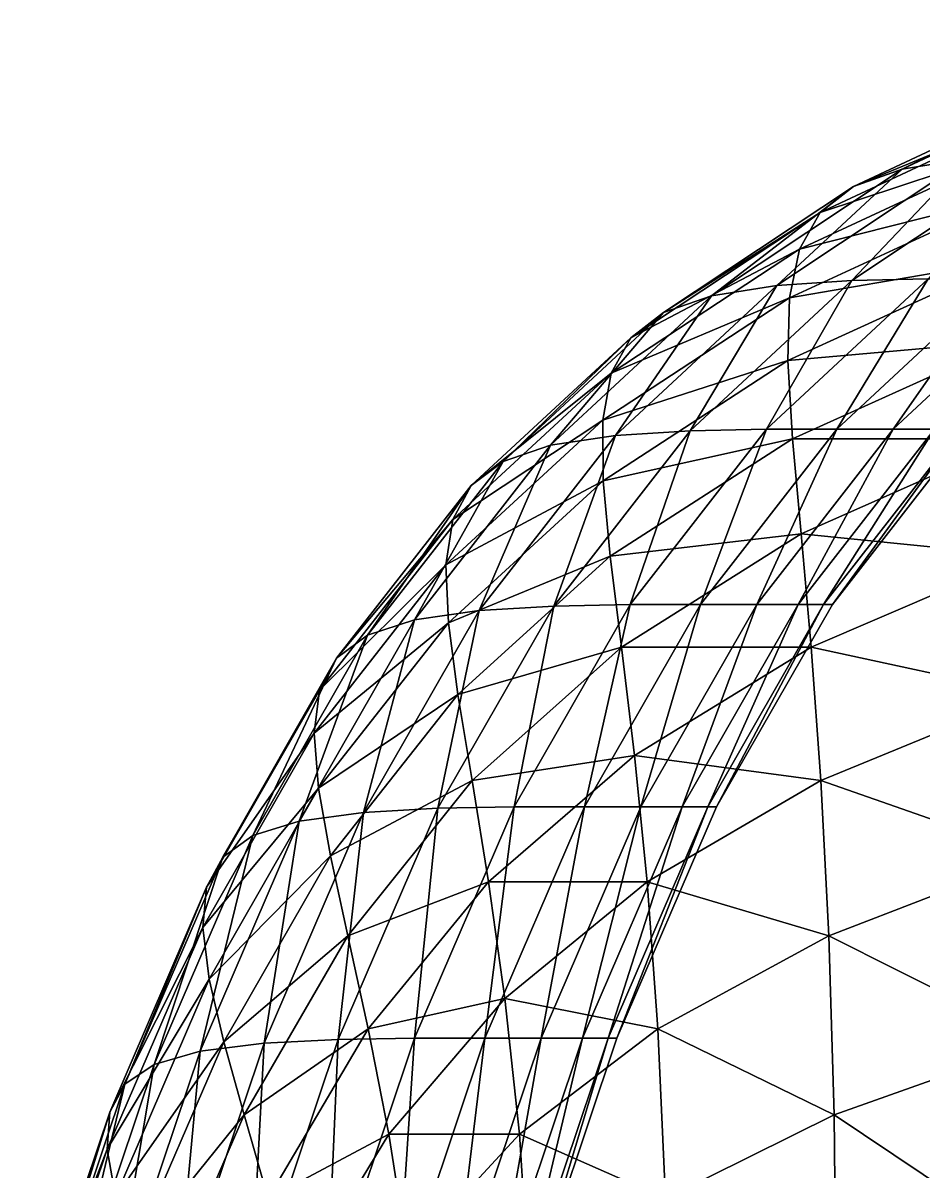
# Model space of a CAD drawing. Header units: centimetres. Extents: x -435 to 435, y -484 to 487.
# Drawn here: x -261.44 to -243.88, y 458.6 to 481 of the extents above; entities that cross this region are included whole.
import ezdxf

# ---------------------------------------------------------------- set-up
doc = ezdxf.new("R2010")
doc.units = ezdxf.units.CM
doc.layers.add('fabric', color=7, linetype='Continuous', true_color=0x58b11b)

msp = doc.modelspace()

# ---------------------------------------------------------------- meshes
at = {"layer": 'fabric', "color": 136, "true_color": 0x008478}
mesh = msp.add_polyface(dxfattribs=at)
corners = [(-241.307, 476.007, 76.769), (-242.405, 476.007, 113.706), (-238.674, 478.488, 113.706), (-240.5, 476.007, 36.122), (-237.576, 478.488, 76.769), (-245.232, 477.808, 230.726), (-244.285, 478.148, 215.256), (-248.005, 475.678, 215.245), (-240.856, 479.857, 230.749), (-239.899, 480.206, 215.268), (-241.525, 479.334, 243.212), (-245.885, 477.299, 243.173), (-242.174, 477.624, 261.564), (-241.95, 478.601, 253.278), (-246.289, 476.585, 253.214), (-246.485, 475.634, 261.468), (-237.103, 479.254, 261.654), (-236.853, 480.251, 253.338), (-236.409, 481, 243.25), (-242.242, 476.368, 268.689), (-237.203, 477.971, 268.819), (-242.194, 474.8, 274.767), (-237.194, 476.368, 274.943), (-240.046, 478.488, 145.697), (-243.777, 476.007, 145.697), (-241.54, 478.454, 173.068), (-245.27, 475.974, 173.067), (-237.145, 480.52, 173.069), (-243.004, 478.352, 196.146), (-246.731, 475.875, 196.141), (-238.612, 480.416, 196.15), (-238.674, 478.488, -216.414), (-242.405, 476.007, -216.414), (-241.307, 476.007, -179.476), (-237.576, 478.488, -179.476), (-240.5, 476.007, -138.83), (-248.005, 475.678, -317.953), (-244.285, 478.148, -317.964), (-245.232, 477.808, -333.434), (-240.856, 479.857, -333.456), (-239.899, 480.206, -317.975), (-241.525, 479.334, -345.92), (-245.885, 477.299, -345.88), (-236.409, 481, -345.958), (-237.103, 479.254, -364.362), (-242.174, 477.624, -364.271), (-241.95, 478.601, -355.985), (-236.853, 480.251, -356.046), (-246.289, 476.585, -355.922), (-246.485, 475.634, -364.176), (-242.241, 476.368, -371.397), (-237.203, 477.971, -371.526), (-237.194, 476.368, -377.65), (-242.194, 474.8, -377.474), (-240.046, 478.488, -248.405), (-243.777, 476.007, -248.405), (-241.54, 478.454, -275.776), (-245.27, 475.974, -275.775), (-237.145, 480.52, -275.777), (-246.731, 475.875, -298.849), (-243.004, 478.352, -298.854), (-238.612, 480.416, -298.858)]
mesh.append_faces([[corners[k] for k in face] for face in [(0, 1, 2), (3, 0, 4), (5, 6, 7), (8, 9, 6), (6, 5, 8), (10, 8, 5), (5, 11, 10), (12, 13, 14), (14, 15, 12), (13, 10, 11), (11, 14, 13), (13, 12, 16), (10, 13, 17), (8, 10, 18), (19, 12, 15), (12, 19, 20), (19, 21, 22), (23, 2, 1), (1, 24, 23), (25, 23, 24), (24, 26, 25), (23, 25, 27), (6, 28, 29), (29, 7, 6), (9, 30, 28), (28, 6, 9), (28, 25, 26), (26, 29, 28), (25, 28, 30), (31, 32, 33), (34, 33, 35), (36, 37, 38), (39, 38, 37), (37, 40, 39), (41, 42, 38), (38, 39, 41), (43, 41, 39), (44, 45, 46), (47, 46, 41), (48, 46, 45), (45, 49, 48), (42, 41, 46), (46, 48, 42), (49, 45, 50), (51, 50, 45), (52, 53, 50), (54, 55, 32), (32, 31, 54), (56, 57, 55), (55, 54, 56), (58, 56, 54), (59, 60, 37), (37, 36, 59), (57, 56, 60), (60, 59, 57), (60, 61, 40), (40, 37, 60), (61, 60, 56)]], dxfattribs={"vtx2": -1, "color": 136})
mesh = msp.add_polyface(dxfattribs=at)
corners = [(-253.051, 471.311, 253.096), (-253.186, 470.43, 261.291), (-250.125, 473.248, 261.375), (-249.96, 474.168, 253.152), (-252.693, 471.973, 243.099), (-249.579, 474.857, 243.134), (-251.148, 472.76, 215.235), (-252.072, 472.445, 230.684), (-248.941, 475.35, 230.704), (-248.005, 475.678, 215.245), (-245.232, 477.808, 230.726), (-245.885, 477.299, 243.173), (-246.485, 475.634, 261.468), (-246.289, 476.585, 253.214), (-250.117, 472.066, 268.42), (-246.515, 474.411, 268.553), (-246.425, 472.888, 274.581), (-249.98, 470.597, 274.399), (-249.88, 472.949, 196.137), (-246.731, 475.875, 196.141), (-248.422, 473.043, 173.066), (-245.27, 475.974, 173.067), (-252.538, 469.534, 196.134), (-251.084, 469.624, 173.065), (-246.931, 473.075, 145.697), (-245.558, 473.075, 113.706), (-248.221, 469.654, 113.706), (-249.594, 469.654, 145.697), (-248.941, 475.35, -333.412), (-252.072, 472.445, -333.392), (-251.148, 472.76, -317.943), (-248.005, 475.678, -317.953), (-249.579, 474.857, -345.842), (-252.693, 471.973, -345.807), (-253.051, 471.311, -355.804), (-249.96, 474.168, -355.86), (-250.125, 473.248, -364.083), (-253.186, 470.43, -363.999), (-245.232, 477.808, -333.434), (-245.885, 477.299, -345.88), (-246.289, 476.585, -355.922), (-246.485, 475.634, -364.176), (-250.117, 472.066, -371.127), (-246.515, 474.411, -371.26), (-246.425, 472.888, -377.289), (-249.98, 470.597, -377.107), (-245.27, 475.974, -275.775), (-248.422, 473.043, -275.774), (-246.931, 473.075, -248.405), (-248.221, 469.654, -216.414), (-245.558, 473.075, -216.414), (-249.594, 469.654, -248.405), (-249.88, 472.949, -298.845), (-246.731, 475.875, -298.849), (-252.538, 469.534, -298.842), (-251.084, 469.624, -275.773)]
mesh.append_faces([[corners[k] for k in face] for face in [(0, 1, 2), (2, 3, 0), (4, 0, 3), (3, 5, 4), (6, 7, 8), (8, 9, 6), (7, 4, 5), (5, 8, 7), (9, 8, 10), (11, 10, 8), (8, 5, 11), (12, 13, 3), (3, 2, 12), (13, 11, 5), (5, 3, 13), (14, 2, 1), (15, 12, 2), (2, 14, 15), (16, 15, 14), (14, 17, 16), (18, 6, 9), (9, 19, 18), (20, 18, 19), (19, 21, 20), (6, 18, 22), (18, 20, 23), (24, 25, 26), (24, 20, 21), (20, 24, 27), (28, 29, 30), (30, 31, 28), (32, 33, 29), (29, 28, 32), (34, 35, 36), (36, 37, 34), (33, 32, 35), (35, 34, 33), (38, 28, 31), (39, 32, 28), (28, 38, 39), (35, 40, 41), (41, 36, 35), (32, 39, 40), (40, 35, 32), (37, 36, 42), (43, 42, 36), (36, 41, 43), (44, 45, 42), (42, 43, 44), (46, 47, 48), (49, 50, 48), (51, 48, 47), (52, 53, 31), (31, 30, 52), (54, 52, 30), (47, 46, 53), (53, 52, 47), (55, 47, 52)]], dxfattribs={"vtx2": -1, "color": 136})
mesh = msp.add_polyface(dxfattribs=at)
corners = [(-244.46, 473.075, 76.769), (-245.558, 473.075, 113.706), (-242.405, 476.007, 113.706), (-241.307, 476.007, 76.769), (-243.654, 473.075, 36.122), (-240.5, 476.007, 36.122), (-247.123, 469.654, 76.769), (-246.316, 469.654, 36.122), (-242.984, 473.075, -51.354), (-243.156, 473.075, -6.998), (-240.002, 476.007, -6.998), (-245.647, 469.654, -51.354), (-245.818, 469.654, -6.998), (-247.906, 465.707, -51.354), (-241.786, 467.897, 287.844), (-241.923, 470.597, 284.232), (-246.059, 468.82, 283.926), (-245.874, 466.217, 287.469), (-241.674, 464.751, 290.862), (-245.719, 463.188, 290.414), (-241.597, 461.124, 293.399), (-246.485, 475.634, 261.468), (-246.515, 474.411, 268.553), (-242.242, 476.368, 268.689), (-242.194, 474.8, 274.767), (-246.425, 472.888, 274.581), (-242.073, 472.888, 279.91), (-246.258, 471.033, 279.668), (-246.931, 473.075, 145.697), (-243.777, 476.007, 145.697), (-245.27, 475.974, 173.067), (-244.46, 473.075, -179.476), (-241.307, 476.007, -179.476), (-242.405, 476.007, -216.414), (-245.558, 473.075, -216.414), (-247.123, 469.654, -179.476), (-243.654, 473.075, -138.83), (-240.5, 476.007, -138.83), (-246.316, 469.654, -138.83), (-245.819, 469.654, -95.71), (-240.002, 476.007, -95.71), (-243.156, 473.075, -95.71), (-241.786, 467.897, -390.552), (-245.874, 466.217, -390.177), (-246.059, 468.82, -386.634), (-241.923, 470.597, -386.939), (-241.674, 464.751, -393.57), (-245.719, 463.188, -393.122), (-241.597, 461.124, -396.107), (-242.241, 476.368, -371.397), (-246.515, 474.411, -371.26), (-246.485, 475.634, -364.176), (-242.194, 474.8, -377.474), (-246.425, 472.888, -377.289), (-246.258, 471.033, -382.376), (-242.073, 472.888, -382.618), (-243.777, 476.007, -248.405), (-246.931, 473.075, -248.405), (-245.27, 475.974, -275.775)]
mesh.append_faces([[corners[k] for k in face] for face in [(0, 1, 2), (2, 3, 0), (4, 0, 3), (3, 5, 4), (1, 0, 6), (7, 6, 0), (0, 4, 7), (8, 9, 10), (11, 12, 9), (9, 8, 11), (9, 4, 5), (12, 7, 4), (4, 9, 12), (12, 11, 13), (14, 15, 16), (16, 17, 14), (18, 14, 17), (17, 19, 18), (20, 18, 19), (21, 22, 23), (24, 23, 22), (22, 25, 24), (15, 26, 27), (27, 16, 15), (26, 24, 25), (25, 27, 26), (1, 28, 29), (29, 2, 1), (30, 29, 28), (31, 32, 33), (33, 34, 31), (35, 31, 34), (36, 37, 32), (32, 31, 36), (38, 36, 31), (31, 35, 38), (13, 11, 39), (40, 41, 8), (37, 36, 41), (41, 39, 11), (11, 8, 41), (36, 38, 39), (39, 41, 36), (42, 43, 44), (44, 45, 42), (46, 47, 43), (43, 42, 46), (47, 46, 48), (49, 50, 51), (52, 53, 50), (50, 49, 52), (54, 55, 45), (45, 44, 54), (53, 52, 55), (55, 54, 53), (56, 57, 34), (34, 33, 56), (57, 56, 58)]], dxfattribs={"vtx2": -1, "color": 136})
mesh = msp.add_polyface(dxfattribs=at)
corners = [(-247.123, 469.654, 76.769), (-248.221, 469.654, 113.706), (-245.558, 473.075, 113.706), (-246.316, 469.654, 36.122), (-245.818, 469.654, -6.998), (-248.078, 465.707, -6.998), (-249.383, 465.707, 76.769), (-248.576, 465.707, 36.122), (-255.653, 467.981, 253.05), (-255.757, 467.144, 261.222), (-253.186, 470.43, 261.291), (-253.051, 471.311, 253.096), (-255.318, 468.608, 243.07), (-252.693, 471.973, 243.099), (-253.799, 469.355, 215.227), (-254.713, 469.056, 230.667), (-252.072, 472.445, 230.684), (-251.148, 472.76, 215.235), (-249.761, 468.82, 279.427), (-249.98, 470.597, 274.399), (-252.952, 467.897, 274.232), (-253.138, 469.296, 268.299), (-250.117, 472.066, 268.42), (-246.059, 468.82, 283.926), (-246.258, 471.033, 279.668), (-249.505, 466.71, 283.615), (-246.425, 472.888, 274.581), (-249.594, 469.654, 145.697), (-250.481, 465.707, 113.706), (-251.084, 469.624, 173.065), (-251.853, 465.707, 145.697), (-252.538, 469.534, 196.134), (-254.794, 465.595, 196.132), (-253.343, 465.679, 173.064), (-249.88, 472.949, 196.137), (-246.931, 473.075, 145.697), (-248.422, 473.043, 173.066), (-245.558, 473.075, -216.414), (-248.221, 469.654, -216.414), (-247.123, 469.654, -179.476), (-249.383, 465.707, -179.476), (-248.576, 465.707, -138.83), (-246.316, 469.654, -138.83), (-248.078, 465.707, -95.71), (-245.819, 469.654, -95.71), (-252.072, 472.445, -333.392), (-254.713, 469.056, -333.375), (-253.799, 469.355, -317.935), (-251.148, 472.76, -317.943), (-252.693, 471.973, -345.807), (-255.318, 468.608, -345.778), (-255.653, 467.981, -355.758), (-253.051, 471.311, -355.804), (-253.186, 470.43, -363.999), (-255.757, 467.144, -363.93), (-250.117, 472.066, -371.127), (-253.138, 469.296, -371.007), (-249.98, 470.597, -377.107), (-252.952, 467.897, -376.94), (-249.761, 468.82, -382.134), (-246.258, 471.033, -382.376), (-246.059, 468.82, -386.634), (-249.505, 466.71, -386.323), (-246.425, 472.888, -377.289), (-250.481, 465.707, -216.414), (-249.594, 469.654, -248.405), (-251.853, 465.707, -248.405), (-251.084, 469.624, -275.773), (-246.931, 473.075, -248.405), (-248.422, 473.043, -275.774), (-252.538, 469.534, -298.842), (-249.88, 472.949, -298.845), (-254.794, 465.595, -298.84), (-253.343, 465.679, -275.772)]
mesh.append_faces([[corners[k] for k in face] for face in [(0, 1, 2), (3, 4, 5), (1, 0, 6), (0, 3, 7), (8, 9, 10), (10, 11, 8), (12, 8, 11), (11, 13, 12), (14, 15, 16), (16, 17, 14), (15, 12, 13), (13, 16, 15), (18, 19, 20), (10, 21, 22), (21, 10, 9), (21, 20, 19), (19, 22, 21), (23, 24, 18), (18, 25, 23), (24, 26, 19), (19, 18, 24), (27, 1, 28), (29, 27, 30), (14, 31, 32), (31, 29, 33), (31, 14, 17), (29, 31, 34), (1, 27, 35), (27, 29, 36), (37, 38, 39), (40, 39, 38), (41, 42, 39), (43, 44, 42), (45, 46, 47), (47, 48, 45), (49, 50, 46), (46, 45, 49), (51, 52, 53), (53, 54, 51), (50, 49, 52), (52, 51, 50), (55, 56, 53), (57, 58, 56), (56, 55, 57), (54, 53, 56), (58, 57, 59), (59, 60, 61), (61, 62, 59), (57, 63, 60), (60, 59, 57), (64, 38, 65), (66, 65, 67), (68, 65, 38), (69, 67, 65), (48, 47, 70), (71, 70, 67), (72, 70, 47), (73, 67, 70)]], dxfattribs={"vtx2": -1, "color": 136})
mesh = msp.add_polyface(dxfattribs=at)
corners = [(-256.952, 465.147, 230.656), (-256.049, 465.427, 215.221), (-257.983, 460.938, 215.219), (-257.541, 464.727, 243.051), (-258.877, 460.68, 230.652), (-254.713, 469.056, 230.667), (-253.799, 469.355, 215.227), (-255.318, 468.608, 243.07), (-255.757, 467.144, 261.222), (-255.653, 467.981, 253.05), (-257.854, 464.139, 253.019), (-257.929, 463.355, 261.176), (-259.451, 460.293, 243.043), (-255.669, 466.068, 268.201), (-257.804, 462.347, 268.135), (-255.435, 464.751, 274.095), (-257.522, 461.124, 274.002), (-255.099, 463.188, 279.012), (-254.705, 461.378, 283.061), (-252.355, 464.244, 283.316), (-252.676, 466.217, 279.201), (-252.952, 467.897, 274.232), (-253.138, 469.296, 268.299), (-253.797, 461.196, 145.697), (-255.286, 461.17, 173.064), (-253.343, 465.679, 173.064), (-254.794, 465.595, 196.132), (-256.733, 461.093, 196.131), (-252.538, 469.534, 196.134), (-257.983, 460.938, -317.927), (-256.049, 465.427, -317.929), (-256.952, 465.147, -333.364), (-254.713, 469.056, -333.375), (-253.799, 469.355, -317.935), (-258.877, 460.68, -333.36), (-257.541, 464.727, -345.759), (-255.318, 468.608, -345.778), (-259.451, 460.293, -345.751), (-257.854, 464.139, -355.727), (-255.653, 467.981, -355.758), (-255.757, 467.144, -363.93), (-257.929, 463.355, -363.883), (-255.669, 466.068, -370.909), (-257.804, 462.347, -370.842), (-255.435, 464.751, -376.803), (-257.522, 461.124, -376.71), (-253.138, 469.296, -371.007), (-252.952, 467.897, -376.94), (-252.355, 464.244, -386.024), (-254.705, 461.378, -385.769), (-255.099, 463.188, -381.72), (-252.676, 466.217, -381.909), (-253.343, 465.679, -275.772), (-255.286, 461.17, -275.772), (-253.797, 461.196, -248.405), (-256.733, 461.093, -298.839), (-254.794, 465.595, -298.84), (-252.538, 469.534, -298.842)]
mesh.append_faces([[corners[k] for k in face] for face in [(0, 1, 2), (3, 0, 4), (5, 6, 1), (1, 0, 5), (7, 5, 0), (0, 3, 7), (8, 9, 10), (10, 11, 8), (10, 3, 12), (9, 7, 3), (3, 10, 9), (13, 8, 11), (11, 14, 13), (15, 13, 14), (14, 16, 15), (17, 15, 16), (17, 18, 19), (15, 17, 20), (20, 21, 15), (8, 13, 22), (13, 15, 21), (21, 22, 13), (23, 24, 25), (1, 26, 27), (27, 2, 1), (26, 1, 6), (26, 25, 24), (24, 27, 26), (25, 26, 28), (29, 30, 31), (32, 31, 30), (30, 33, 32), (34, 31, 35), (36, 35, 31), (31, 32, 36), (37, 35, 38), (38, 39, 40), (40, 41, 38), (35, 36, 39), (39, 38, 35), (42, 43, 41), (41, 40, 42), (44, 45, 43), (43, 42, 44), (46, 42, 40), (47, 44, 42), (42, 46, 47), (48, 49, 50), (44, 47, 51), (51, 50, 44), (45, 44, 50), (52, 53, 54), (55, 56, 30), (30, 29, 55), (53, 52, 56), (56, 55, 53), (33, 30, 56), (57, 56, 52)]], dxfattribs={"vtx2": -1, "color": 136})
mesh = msp.add_polyface(dxfattribs=at)
corners = [(-248.078, 465.707, -6.998), (-247.906, 465.707, -51.354), (-249.85, 461.196, -51.354), (-250.022, 461.196, -6.998), (-248.576, 465.707, 36.122), (-250.52, 461.196, 36.122), (-245.818, 469.654, -6.998), (-246.316, 469.654, 36.122), (-250.481, 465.707, 113.706), (-249.383, 465.707, 76.769), (-251.327, 461.196, 76.769), (-252.425, 461.196, 113.706), (-248.221, 469.654, 113.706), (-247.123, 469.654, 76.769), (-252.355, 464.244, 283.316), (-252.034, 461.964, 286.689), (-249.259, 464.244, 287.079), (-249.505, 466.71, 283.615), (-254.705, 461.378, 283.061), (-249.049, 461.378, 289.936), (-245.874, 466.217, 287.469), (-246.059, 468.82, 283.926), (-245.719, 463.188, 290.414), (-252.676, 466.217, 279.201), (-249.761, 468.82, 279.427), (-252.952, 467.897, 274.232), (-255.099, 463.188, 279.012), (-251.853, 465.707, 145.697), (-253.797, 461.196, 145.697), (-253.343, 465.679, 173.064), (-249.594, 469.654, 145.697), (-251.084, 469.624, 173.065), (-251.327, 461.196, -179.476), (-249.383, 465.707, -179.476), (-250.481, 465.707, -216.414), (-252.425, 461.196, -216.414), (-250.52, 461.196, -138.83), (-248.576, 465.707, -138.83), (-248.221, 469.654, -216.414), (-247.123, 469.654, -179.476), (-248.078, 465.707, -95.71), (-250.022, 461.196, -95.71), (-245.819, 469.654, -95.71), (-246.316, 469.654, -138.83), (-249.259, 464.244, -389.787), (-252.034, 461.964, -389.397), (-252.355, 464.244, -386.024), (-249.505, 466.71, -386.323), (-249.049, 461.378, -392.644), (-254.705, 461.378, -385.769), (-245.874, 466.217, -390.177), (-246.059, 468.82, -386.634), (-245.719, 463.188, -393.122), (-252.676, 466.217, -381.909), (-249.761, 468.82, -382.134), (-255.099, 463.188, -381.72), (-252.952, 467.897, -376.94), (-251.853, 465.707, -248.405), (-253.797, 461.196, -248.405), (-249.594, 469.654, -248.405), (-253.343, 465.679, -275.772), (-251.084, 469.624, -275.773)]
mesh.append_faces([[corners[k] for k in face] for face in [(0, 1, 2), (2, 3, 0), (4, 0, 3), (3, 5, 4), (1, 0, 6), (0, 4, 7), (8, 9, 10), (10, 11, 8), (9, 8, 12), (9, 4, 5), (5, 10, 9), (4, 9, 13), (14, 15, 16), (16, 17, 14), (15, 14, 18), (19, 16, 15), (20, 21, 17), (17, 16, 20), (22, 20, 16), (16, 19, 22), (23, 14, 17), (17, 24, 23), (25, 23, 24), (14, 23, 26), (27, 8, 11), (11, 28, 27), (29, 27, 28), (8, 27, 30), (27, 29, 31), (32, 33, 34), (34, 35, 32), (36, 37, 33), (33, 32, 36), (38, 34, 33), (39, 33, 37), (40, 41, 2), (2, 1, 40), (42, 40, 1), (37, 36, 41), (41, 40, 37), (43, 37, 40), (44, 45, 46), (46, 47, 44), (45, 44, 48), (49, 46, 45), (50, 44, 47), (47, 51, 50), (52, 48, 44), (44, 50, 52), (53, 54, 47), (47, 46, 53), (55, 53, 46), (54, 53, 56), (57, 58, 35), (35, 34, 57), (59, 57, 34), (58, 57, 60), (61, 60, 57)]], dxfattribs={"vtx2": -1, "color": 136})
mesh = msp.add_polyface(dxfattribs=at)
corners = [(-261.438, 454.127, 261.176), (-261.248, 453.288, 268.135), (-259.633, 458.099, 268.109), (-259.793, 459.028, 261.158), (-259.305, 456.983, 273.966), (-261.413, 454.779, 253.019), (-259.744, 459.751, 253.007), (-261.137, 455.268, 243.051), (-259.451, 460.293, 243.043), (-259.69, 455.851, 215.221), (-260.575, 455.618, 230.656), (-258.877, 460.68, 230.652), (-257.983, 460.938, 215.219), (-256.952, 465.147, 230.656), (-257.541, 464.727, 243.051), (-257.929, 463.355, 261.176), (-257.854, 464.139, 253.019), (-256.158, 456.251, 286.106), (-256.656, 458.067, 282.882), (-258.305, 454.266, 282.812), (-257.804, 462.347, 268.135), (-257.522, 461.124, 274.002), (-257.125, 459.695, 278.882), (-258.85, 455.698, 278.832), (-255.099, 463.188, 279.012), (-258.445, 455.991, 196.132), (-256.733, 461.093, 196.131), (-257, 456.061, 173.064), (-259.633, 458.099, -370.817), (-261.248, 453.288, -370.842), (-261.438, 454.127, -363.883), (-259.793, 459.028, -363.866), (-259.306, 456.983, -376.674), (-261.413, 454.779, -355.727), (-259.744, 459.751, -355.715), (-261.137, 455.268, -345.759), (-259.451, 460.293, -345.751), (-258.877, 460.68, -333.36), (-260.575, 455.618, -333.364), (-259.69, 455.851, -317.929), (-257.983, 460.938, -317.927), (-256.952, 465.147, -333.364), (-257.541, 464.727, -345.759), (-257.854, 464.139, -355.727), (-257.929, 463.355, -363.883), (-258.305, 454.266, -385.52), (-256.656, 458.067, -385.59), (-256.158, 456.251, -388.814), (-257.804, 462.347, -370.842), (-257.522, 461.124, -376.71), (-258.85, 455.698, -381.54), (-257.125, 459.695, -381.59), (-255.099, 463.188, -381.72), (-258.445, 455.991, -298.84), (-256.733, 461.093, -298.839), (-257, 456.061, -275.772)]
mesh.append_faces([[corners[k] for k in face] for face in [(0, 1, 2), (2, 3, 0), (4, 2, 1), (5, 0, 3), (3, 6, 5), (7, 5, 6), (6, 8, 7), (9, 10, 11), (11, 12, 9), (10, 7, 8), (8, 11, 10), (12, 11, 13), (11, 8, 14), (15, 16, 6), (6, 3, 15), (8, 6, 16), (17, 18, 19), (20, 15, 3), (3, 2, 20), (21, 20, 2), (2, 4, 21), (18, 22, 23), (23, 19, 18), (22, 21, 4), (4, 23, 22), (21, 22, 24), (25, 9, 12), (12, 26, 25), (27, 25, 26), (28, 29, 30), (30, 31, 28), (29, 28, 32), (33, 34, 31), (31, 30, 33), (35, 36, 34), (34, 33, 35), (37, 38, 39), (39, 40, 37), (36, 35, 38), (38, 37, 36), (41, 37, 40), (42, 36, 37), (34, 43, 44), (44, 31, 34), (43, 34, 36), (45, 46, 47), (48, 28, 31), (31, 44, 48), (49, 32, 28), (28, 48, 49), (50, 51, 46), (46, 45, 50), (32, 49, 51), (51, 50, 32), (52, 51, 49), (53, 54, 40), (40, 39, 53), (54, 53, 55)]], dxfattribs={"vtx2": -1, "color": 136})
mesh = msp.add_polyface(dxfattribs=at)
corners = [(-231.045, 454.127, 298.512), (-224.335, 454.779, 298.875), (-224.325, 459.751, 296.847), (-231.03, 459.028, 296.513), (-231.078, 448.292, 300.213), (-224.357, 448.859, 300.599), (-231.118, 441.162, 301.581), (-224.383, 441.625, 301.986), (-236.77, 453.288, 298.047), (-236.749, 458.099, 296.083), (-241.597, 452.291, 297.481), (-241.567, 456.983, 295.567), (-236.817, 447.562, 299.717), (-241.663, 446.702, 299.109), (-245.612, 451.162, 296.821), (-245.57, 455.698, 294.974), (-245.705, 445.745, 298.388), (-236.874, 440.566, 301.061), (-241.744, 439.871, 300.418), (-241.597, 461.124, 293.399), (-245.612, 459.695, 292.877), (-245.719, 463.188, 290.414), (-236.77, 462.347, 293.86), (-231.045, 463.355, 294.247), (-224.335, 464.139, 294.549), (-224.357, 448.859, -403.307), (-224.383, 441.625, -404.694), (-231.118, 441.162, -404.289), (-231.078, 448.292, -402.921), (-224.325, 459.751, -399.554), (-224.335, 454.779, -401.583), (-231.045, 454.127, -401.22), (-231.03, 459.028, -399.22), (-236.77, 453.288, -400.754), (-236.749, 458.099, -398.791), (-236.817, 447.562, -402.425), (-241.597, 452.291, -400.189), (-241.567, 456.983, -398.275), (-241.663, 446.702, -401.817), (-236.874, 440.566, -403.768), (-241.744, 439.871, -403.126), (-245.612, 451.162, -399.528), (-245.57, 455.698, -397.682), (-245.705, 445.745, -401.096), (-236.77, 462.347, -396.568), (-231.045, 463.355, -396.955), (-241.597, 461.124, -396.107), (-245.612, 459.695, -395.585), (-245.719, 463.188, -393.122), (-224.335, 464.139, -397.257)]
mesh.append_faces([[corners[k] for k in face] for face in [(0, 1, 2), (2, 3, 0), (4, 5, 1), (1, 0, 4), (5, 4, 6), (6, 7, 5), (8, 0, 3), (3, 9, 8), (10, 8, 9), (9, 11, 10), (12, 4, 0), (0, 8, 12), (13, 12, 8), (8, 10, 13), (14, 10, 11), (11, 15, 14), (16, 13, 10), (10, 14, 16), (4, 12, 17), (12, 13, 18), (11, 19, 20), (20, 15, 11), (21, 20, 19), (22, 9, 3), (3, 23, 22), (19, 11, 9), (9, 22, 19), (2, 24, 23), (23, 3, 2), (25, 26, 27), (27, 28, 25), (29, 30, 31), (31, 32, 29), (30, 25, 28), (28, 31, 30), (33, 34, 32), (32, 31, 33), (35, 33, 31), (31, 28, 35), (36, 37, 34), (34, 33, 36), (38, 36, 33), (33, 35, 38), (39, 35, 28), (40, 38, 35), (37, 36, 41), (41, 42, 37), (36, 38, 43), (43, 41, 36), (44, 45, 32), (32, 34, 44), (46, 44, 34), (34, 37, 46), (47, 46, 37), (37, 42, 47), (46, 47, 48), (45, 49, 29), (29, 32, 45)]], dxfattribs={"vtx2": -1, "color": 136})
mesh = msp.add_polyface(dxfattribs=at)
corners = [(-254.3, 459.318, 286.349), (-254.705, 461.378, 283.061), (-256.656, 458.067, 282.882), (-256.158, 456.251, 286.106), (-253.931, 456.961, 288.995), (-248.844, 454.266, 294.311), (-248.902, 458.067, 292.307), (-251.555, 456.251, 291.702), (-251.754, 459.318, 289.443), (-249.049, 461.378, 289.936), (-252.034, 461.964, 286.689), (-245.57, 455.698, 294.974), (-245.612, 459.695, 292.877), (-245.719, 463.188, 290.414), (-255.099, 463.188, 279.012), (-257.125, 459.695, 278.882), (-256.733, 461.093, 196.131), (-255.286, 461.17, 173.064), (-257, 456.061, 173.064), (-254.14, 456.084, 113.706), (-255.512, 456.084, 145.697), (-253.797, 461.196, 145.697), (-252.425, 461.196, 113.706), (-253.042, 456.084, 76.769), (-251.327, 461.196, 76.769), (-252.235, 456.084, 36.122), (-250.52, 461.196, 36.122), (-251.565, 456.084, -51.354), (-251.737, 456.084, -6.998), (-250.022, 461.196, -6.998), (-249.85, 461.196, -51.354), (-254.3, 459.318, -389.057), (-256.158, 456.251, -388.814), (-256.656, 458.067, -385.59), (-254.705, 461.378, -385.769), (-253.931, 456.961, -391.703), (-249.049, 461.378, -392.644), (-251.754, 459.318, -392.151), (-252.034, 461.964, -389.397), (-251.555, 456.251, -394.41), (-248.902, 458.067, -395.015), (-248.844, 454.266, -397.019), (-245.612, 459.695, -395.585), (-245.57, 455.698, -397.682), (-245.719, 463.188, -393.122), (-257.125, 459.695, -381.59), (-255.099, 463.188, -381.72), (-253.797, 461.196, -248.405), (-255.512, 456.084, -248.405), (-254.14, 456.084, -216.414), (-252.425, 461.196, -216.414), (-255.286, 461.17, -275.772), (-257, 456.061, -275.772), (-256.733, 461.093, -298.839), (-250.022, 461.196, -95.71), (-251.737, 456.084, -95.71), (-250.52, 461.196, -138.83), (-252.235, 456.084, -138.83), (-253.042, 456.084, -179.476), (-251.327, 461.196, -179.476)]
mesh.append_faces([[corners[k] for k in face] for face in [(0, 1, 2), (2, 3, 0), (4, 0, 3), (5, 6, 7), (8, 7, 6), (6, 9, 8), (7, 8, 4), (1, 0, 10), (10, 8, 9), (0, 4, 8), (8, 10, 0), (11, 12, 6), (12, 13, 9), (9, 6, 12), (1, 14, 15), (15, 2, 1), (16, 17, 18), (19, 20, 21), (21, 22, 19), (20, 18, 17), (17, 21, 20), (23, 19, 22), (22, 24, 23), (25, 23, 24), (24, 26, 25), (27, 28, 29), (29, 30, 27), (28, 25, 26), (26, 29, 28), (31, 32, 33), (33, 34, 31), (32, 31, 35), (36, 37, 38), (38, 31, 34), (37, 35, 31), (31, 38, 37), (39, 40, 41), (37, 36, 40), (40, 39, 37), (35, 37, 39), (40, 42, 43), (36, 44, 42), (42, 40, 36), (45, 46, 34), (34, 33, 45), (47, 48, 49), (49, 50, 47), (51, 52, 48), (48, 47, 51), (52, 51, 53), (54, 55, 27), (27, 30, 54), (56, 57, 55), (55, 54, 56), (58, 59, 50), (50, 49, 58), (57, 56, 59), (59, 58, 57)]], dxfattribs={"vtx2": -1, "color": 136})

doc.saveas('drawing.dxf')
